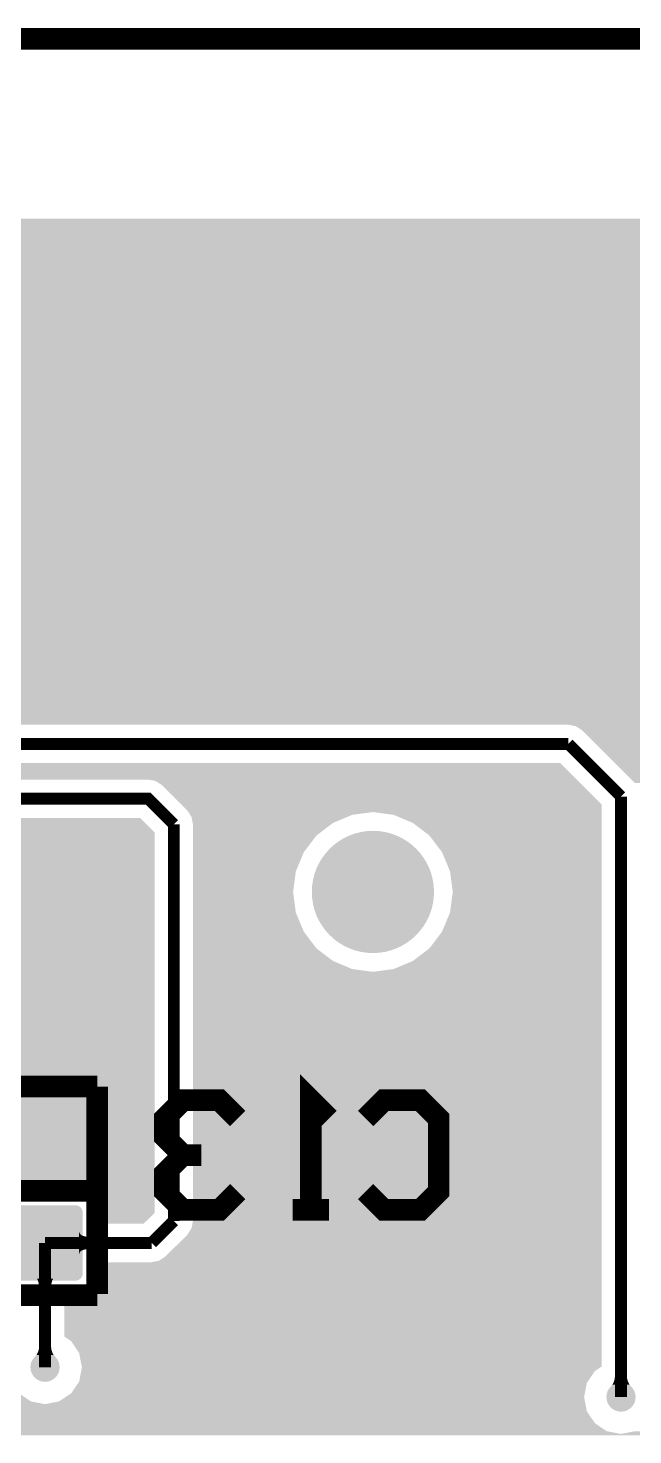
# Model space of a CAD drawing. Header units: millimetres. Extents: x -0.01 to 2.37, y -0.01 to 1.58.
# Drawn here: x 1.588 to 1.919, y 0.811 to 1.581 of the extents above; entities that cross this region are included whole.
import ezdxf

# ---------------------------------------------------------------- set-up
doc = ezdxf.new("R2010")
doc.units = ezdxf.units.MM
doc.layers.get('0').update_dxf_attribs({"linetype": 'CONTINUOUS', "lineweight": 0})
for name, color, linetype, lineweight in [('PCB_KUR_GBL', 10, 'CONTINUOUS', 0), ('PCB_KUR_GBO', 96, 'CONTINUOUS', 0), ('PCB_KUR_GBP', 170, 'CONTINUOUS', 0), ('PCB_KUR_GBS', 176, 'CONTINUOUS', 0), ('PCB_KUR_GKO', 130, 'CONTINUOUS', 0), ('PCB_KUR_TXT', 254, 'CONTINUOUS', 0)]:
    doc.layers.add(name, color=color, linetype=linetype, lineweight=lineweight)

# ---------------------------------------------------------------- blocks, each defined once
blk = doc.blocks.new('CUSTOM_13')
for points in [[(-0.0187, -0.01685), (-0.0187, 0.01685), (0.0187, -0.01685), (0.0187, 0.01685)], [(-0.01865, 0.01685), (-0.0186, 0.01721), (0.01865, 0.01685), (0.01852, 0.01721)], [(-0.0186, 0.01721), (-0.01813, 0.01797), (0.01852, 0.01721), (0.01823, 0.01797)], [(-0.01813, 0.01797), (-0.01797, 0.01823), (0.01823, 0.01797), (0.01782, 0.01823)], [(-0.01797, 0.01823), (-0.01697, 0.0186), (0.01782, 0.01823), (0.01721, 0.0186)], [(-0.01697, 0.0186), (-0.01685, 0.01865), (0.01721, 0.0186), (0.01685, 0.01865)], [(-0.01685, 0.01865), (-0.01685, 0.0187), (0.01685, 0.01865), (0.01685, 0.0187)], [(-0.01852, -0.01721), (-0.01865, -0.01685), (0.0186, -0.01721), (0.01865, -0.01685)], [(-0.01823, -0.01797), (-0.01852, -0.01721), (0.01813, -0.01797), (0.0186, -0.01721)], [(-0.01782, -0.01823), (-0.01823, -0.01797), (0.01797, -0.01823), (0.01813, -0.01797)], [(-0.01721, -0.0186), (-0.01782, -0.01823), (0.01697, -0.0186), (0.01797, -0.01823)], [(-0.01685, -0.01865), (-0.01721, -0.0186), (0.01685, -0.01865), (0.01697, -0.0186)], [(-0.01685, -0.0187), (-0.01685, -0.01865), (0.01685, -0.0187), (0.01685, -0.01865)]]:
    blk.add_solid(points)
blk = doc.blocks.new('ROUND_10')
h = blk.add_hatch(color=256)
edge = h.paths.add_edge_path(flags=0)
edge.add_arc((0, 0), 0.0315, 0, 360)
blk = doc.blocks.new('SQUARE_15')
blk.add_solid([(0.0315, 0.0315), (0.0315, -0.0315), (-0.0315, 0.0315), (-0.0315, -0.0315)])
blk = doc.blocks.new('ROUND_16')
h = blk.add_hatch(color=256)
edge = h.paths.add_edge_path(flags=0)
edge.add_arc((0, 0), 0.008, 0, 360)
blk = doc.blocks.new('CUSTOM_30')
for points in [[(-0.02065, 0.01685), (-0.02058, 0.01751), (0.02065, 0.01685), (0.02049, 0.01751)], [(-0.02065, 0.0168), (-0.02065, 0.01685), (0.02065, 0.0168), (0.02065, 0.01685)], [(-0.02065, -0.0168), (-0.02065, 0.0168), (0.02065, -0.0168), (0.02065, 0.0168)], [(-0.02058, 0.01751), (-0.02013, 0.01854), (0.02049, 0.01751), (0.02023, 0.01854)], [(-0.02013, 0.01854), (-0.01988, 0.0191), (0.02023, 0.01854), (0.01976, 0.0191)], [(-0.01988, 0.0191), (-0.01896, 0.01987), (0.01976, 0.0191), (0.0191, 0.01987)], [(-0.01896, 0.01987), (-0.01854, 0.02022), (0.0191, 0.01987), (0.01831, 0.02022)], [(-0.01854, 0.02022), (-0.01711, 0.02057), (0.01831, 0.02022), (0.01751, 0.02057)], [(-0.01711, 0.02057), (-0.01685, 0.02064), (0.01751, 0.02057), (0.01685, 0.02064)], [(-0.01685, 0.02064), (-0.01685, 0.02065), (0.01685, 0.02064), (0.01685, 0.02065)], [(-0.02065, -0.01685), (-0.02065, -0.0168), (0.02065, -0.01685), (0.02065, -0.0168)], [(-0.02049, -0.01751), (-0.02065, -0.01685), (0.02058, -0.01751), (0.02065, -0.01685)], [(-0.02023, -0.01854), (-0.02049, -0.01751), (0.02013, -0.01854), (0.02058, -0.01751)], [(-0.01976, -0.0191), (-0.02023, -0.01854), (0.01988, -0.0191), (0.02013, -0.01854)], [(-0.0191, -0.01987), (-0.01976, -0.0191), (0.01896, -0.01987), (0.01988, -0.0191)], [(-0.01831, -0.02022), (-0.0191, -0.01987), (0.01854, -0.02022), (0.01896, -0.01987)], [(-0.01751, -0.02057), (-0.01831, -0.02022), (0.01711, -0.02057), (0.01854, -0.02022)], [(-0.01685, -0.02064), (-0.01751, -0.02057), (0.01685, -0.02064), (0.01711, -0.02057)], [(-0.01685, -0.02065), (-0.01685, -0.02064), (0.01685, -0.02065), (0.01685, -0.02064)]]:
    blk.add_solid(points)
blk = doc.blocks.new('ROUND_23')
h = blk.add_hatch(color=256)
edge = h.paths.add_edge_path(flags=0)
edge.add_arc((0, 0), 0.03345, 0, 360)
blk = doc.blocks.new('SQUARE_26')
blk.add_solid([(0.03345, 0.03345), (0.03345, -0.03345), (-0.03345, 0.03345), (-0.03345, -0.03345)])
blk = doc.blocks.new('ROUND_8')
h = blk.add_hatch(color=256)
edge = h.paths.add_edge_path(flags=0)
edge.add_arc((0, 0), 0.005, 0, 360)
blk = doc.blocks.new('ROUND_12')
h = blk.add_hatch(color=256)
edge = h.paths.add_edge_path(flags=0)
edge.add_arc((0, 0), 0.0197, 0, 360)

msp = doc.modelspace()

# ---------------------------------------------------------------- linework, layer by layer
at = {"layer": 'PCB_KUR_GBL', "lineweight": 211, "const_width": 0.0065}
for points in [[(1.136, 1.189), (1.884, 1.189)], [(1.884, 1.189), (1.9128, 1.1602)], [(1.9128, 0.8316), (1.9128, 1.1602)], [(1.157, 1.159), (1.654, 1.159), (1.668, 1.145)], [(1.668, 0.928), (1.668, 1.145)], [(1.6559, 0.9159), (1.668, 0.928)], [(1.5975, 0.9159), (1.6559, 0.9159)], [(1.5975, 0.8479), (1.5975, 0.9159)]]:
    msp.add_lwpolyline(points, dxfattribs=at)
at = {"layer": 'PCB_KUR_GBL'}
for points in [[(0.1693, 1.4694), (0.1693, 1.4764), (2.19325, 1.4694), (2.1926, 1.4764)], [(0.1693, 1.4764), (0.582, 1.4764), (2.1926, 1.4764), (0.582, 1.4764)], [(0.16794, 1.4625), (0.1693, 1.4694), (2.1939, 1.4625), (2.19325, 1.4694)], [(0.16384, 1.4491), (0.1666, 1.4557), (2.198, 1.4491), (2.19598, 1.4557)], [(0.1666, 1.4557), (0.16794, 1.4625), (2.19598, 1.4557), (2.1939, 1.4625)], [(0.1612, 1.4428), (0.16384, 1.4491), (2.20138, 1.4428), (2.198, 1.4491)], [(0.15722, 1.4368), (0.1612, 1.4428), (2.2046, 1.4368), (2.20138, 1.4428)], [(0.1535, 1.4312), (0.15722, 1.4368), (2.20916, 1.4312), (2.2046, 1.4368)], [(0.1436, 1.4213), (0.1483, 1.426), (2.21917, 1.4213), (2.2134, 1.426)], [(0.1483, 1.426), (0.1535, 1.4312), (2.2134, 1.426), (2.20916, 1.4312)], [(0.132, 1.4136), (0.13742, 1.4172), (2.23091, 1.4136), (2.2242, 1.4172)], [(0.13742, 1.4172), (0.1436, 1.4213), (2.2242, 1.4172), (2.21917, 1.4213)], [(0.1191, 1.4082), (0.12483, 1.4106), (2.24434, 1.4082), (2.2365, 1.4106)], [(0.12483, 1.4106), (0.132, 1.4136), (2.2365, 1.4106), (2.23091, 1.4136)], [(0.0984, 1.4052), (0.0984, 1.4055), (2.2638, 1.4052), (2.26059, 1.4055)], [(0.0984, 1.3128), (0.0984, 1.4052), (2.2638, 1.3128), (2.2638, 1.4052)], [(0.1054, 1.4055), (0.11047, 1.4065), (2.26059, 1.4055), (2.2499, 1.4065)], [(0.11047, 1.4065), (0.1191, 1.4082), (2.2499, 1.4065), (2.24434, 1.4082)], [(0.5502, 1.3098), (0.5429, 1.3128), (2.2638, 1.3098), (2.2638, 1.3128)], [(0.553, 1.307), (0.5502, 1.3098), (2.2638, 1.307), (2.2638, 1.3098)], [(0.582, 1.3062), (0.582, 1.307), (2.2638, 1.3062), (2.2638, 1.307)], [(1.2761, 1.3052), (1.271, 1.3062), (2.2638, 1.3052), (2.2638, 1.3062)], [(1.2804, 1.3024), (1.2761, 1.3052), (2.2638, 1.3024), (2.2638, 1.3052)], [(1.3166, 1.2662), (1.2804, 1.3024), (2.2638, 1.2662), (2.2638, 1.3024)], [(1.3257, 1.2647), (1.318, 1.2662), (2.2638, 1.2647), (2.2638, 1.2662)], [(1.3323, 1.2603), (1.3257, 1.2647), (2.2638, 1.2603), (2.2638, 1.2647)], [(1.3367, 1.2537), (1.3323, 1.2603), (2.2638, 1.2537), (2.2638, 1.2603)], [(1.3382, 1.246), (1.3367, 1.2537), (2.2638, 1.246), (2.2638, 1.2537)], [(1.3367, 1.2383), (1.3382, 1.246), (2.2638, 1.2383), (2.2638, 1.246)], [(1.3257, 1.2273), (1.3323, 1.2317), (2.2638, 1.2273), (2.2638, 1.2317)], [(1.3323, 1.2317), (1.3367, 1.2383), (2.2638, 1.2317), (2.2638, 1.2383)], [(0.0984, 1.1995), (0.0984, 1.2258), (2.2638, 1.1995), (2.2638, 1.2258)], [(1.318, 1.2258), (1.3257, 1.2273), (2.2638, 1.2258), (2.2638, 1.2273)], [(0.0984, 1.1995), (0.0984, 1.1995), (1.136, 1.1995), (1.884, 1.1995)], [(1.888, 1.1987), (1.884, 1.1995), (2.2638, 1.1987), (2.2638, 1.1995)], [(1.8915, 1.1965), (1.888, 1.1987), (2.2638, 1.1965), (2.2638, 1.1987)], [(1.9202, 1.1677), (1.8915, 1.1965), (2.2638, 1.1677), (2.2638, 1.1965)], [(1.1313, 1.1695), (1.1403, 1.1785), (1.8886, 1.1695), (1.8796, 1.1785)], [(1.1313, 1.1695), (1.1313, 1.1695), (1.157, 1.1695), (1.654, 1.1695)], [(1.658, 1.1687), (1.654, 1.1695), (1.8894, 1.1687), (1.8886, 1.1695)], [(1.6615, 1.1665), (1.658, 1.1687), (1.8916, 1.1665), (1.8894, 1.1687)], [(1.6721, 1.1559), (1.6615, 1.1665), (1.9022, 1.1559), (1.8916, 1.1665)], [(1.6755, 1.1525), (1.6721, 1.1559), (1.9022, 1.1525), (1.9022, 1.1559)], [(1.4909, 1.1435), (1.4925, 1.1485), (1.6546, 1.1435), (1.6496, 1.1485)], [(1.676, 1.1517), (1.6755, 1.1525), (1.9022, 1.1517), (1.9022, 1.1525)], [(1.67695, 1.1502), (1.676, 1.1517), (1.7657, 1.1502), (1.777, 1.1517)], [(1.6777, 1.149), (1.67695, 1.1502), (1.76284, 1.149), (1.7657, 1.1502)], [(1.67834, 1.1458), (1.6777, 1.149), (1.7552, 1.1458), (1.76284, 1.149)], [(1.7883, 1.1502), (1.777, 1.1517), (1.9022, 1.1502), (1.9022, 1.1517)], [(1.7988, 1.1458), (1.7883, 1.1502), (1.9022, 1.1458), (1.9022, 1.1502)], [(1.4925, 1.1425), (1.4909, 1.1435), (1.6556, 1.1425), (1.6546, 1.1435)], [(1.4944, 1.1406), (1.4925, 1.1425), (1.6575, 1.1406), (1.6556, 1.1425)], [(1.5395, 1.0955), (1.4944, 1.1406), (1.6575, 1.0955), (1.6575, 1.1406)], [(1.6785, 1.145), (1.67834, 1.1458), (1.75415, 1.145), (1.7552, 1.1458)], [(1.6785, 1.1389), (1.6785, 1.145), (1.7461, 1.1389), (1.75415, 1.145)], [(1.8079, 1.1389), (1.7988, 1.1458), (1.9022, 1.1389), (1.9022, 1.1458)], [(1.6785, 1.1298), (1.6785, 1.1389), (1.7392, 1.1298), (1.7461, 1.1389)], [(1.8148, 1.1298), (1.8079, 1.1389), (1.9022, 1.1298), (1.9022, 1.1389)], [(1.6785, 1.1193), (1.6785, 1.1298), (1.7348, 1.1193), (1.7392, 1.1298)], [(1.8192, 1.1193), (1.8148, 1.1298), (1.9022, 1.1193), (1.9022, 1.1298)], [(1.6785, 1.108), (1.6785, 1.1193), (1.7333, 1.108), (1.7348, 1.1193)], [(1.8207, 1.108), (1.8192, 1.1193), (1.9022, 1.108), (1.9022, 1.1193)], [(1.6785, 1.0967), (1.6785, 1.108), (1.7348, 1.0967), (1.7333, 1.108)], [(1.8192, 1.0967), (1.8207, 1.108), (1.9022, 1.0967), (1.9022, 1.108)], [(1.5417, 1.092), (1.5395, 1.0955), (1.6575, 1.092), (1.6575, 1.0955)], [(1.6785, 1.0862), (1.6785, 1.0967), (1.7392, 1.0862), (1.7348, 1.0967)], [(1.8148, 1.0862), (1.8192, 1.0967), (1.9022, 1.0862), (1.9022, 1.0967)], [(1.5425, 1.088), (1.5417, 1.092), (1.6575, 1.088), (1.6575, 1.092)], [(1.5425, 0.9985), (1.5425, 1.088), (1.6575, 0.9985), (1.6575, 1.088)], [(1.6785, 1.0771), (1.6785, 1.0862), (1.7461, 1.0771), (1.7392, 1.0862)], [(1.8079, 1.0771), (1.8148, 1.0862), (1.9022, 1.0771), (1.9022, 1.0862)], [(1.6785, 1.0702), (1.6785, 1.0771), (1.7552, 1.0702), (1.7461, 1.0771)], [(1.6785, 1.0658), (1.6785, 1.0702), (1.7657, 1.0658), (1.7552, 1.0702)], [(1.7883, 1.0658), (1.7988, 1.0702), (1.9022, 1.0658), (1.9022, 1.0702)], [(1.7988, 1.0702), (1.8079, 1.0771), (1.9022, 1.0702), (1.9022, 1.0771)], [(1.6785, 1.0643), (1.6785, 1.0658), (1.777, 1.0643), (1.7657, 1.0658)], [(1.6785, 0.928), (1.6785, 1.0643), (1.9022, 0.928), (1.9022, 1.0643)], [(1.777, 1.0643), (1.7883, 1.0658), (1.9022, 1.0643), (1.9022, 1.0658)], [(1.5395, 0.9911), (1.5417, 0.9945), (1.6575, 0.9911), (1.6575, 0.9945)], [(1.5417, 0.9945), (1.5425, 0.9985), (1.6575, 0.9945), (1.6575, 0.9985)], [(1.5011, 0.9527), (1.5395, 0.9911), (1.6575, 0.9527), (1.6575, 0.9911)], [(1.502, 0.9483), (1.5011, 0.9527), (1.6575, 0.9483), (1.6575, 0.9527)], [(1.50167, 0.9467), (1.502, 0.9483), (1.6575, 0.9467), (1.6575, 0.9483)], [(1.50167, 0.9467), (1.50167, 0.9467), (1.5807, 0.9467), (1.6143, 0.9467)], [(1.6197, 0.9456), (1.6143, 0.9467), (1.6575, 0.9456), (1.6575, 0.9467)], [(1.6242, 0.9426), (1.6197, 0.9456), (1.6575, 0.9426), (1.6575, 0.9456)], [(1.6272, 0.9381), (1.6242, 0.9426), (1.6575, 0.9381), (1.6575, 0.9426)], [(1.6283, 0.9327), (1.6272, 0.9381), (1.6575, 0.9327), (1.6575, 0.9381)], [(1.6283, 0.9324), (1.6283, 0.9327), (1.6575, 0.9324), (1.6575, 0.9327)], [(1.6283, 0.9265), (1.6283, 0.9324), (1.6515, 0.9265), (1.6575, 0.9324)], [(1.6755, 0.9205), (1.6777, 0.924), (1.9022, 0.9205), (1.9022, 0.924)], [(1.6777, 0.924), (1.6785, 0.928), (1.9022, 0.924), (1.9022, 0.928)], [(1.6161, 0.9218), (1.6161, 0.92238), (1.6162, 0.9218), (1.6161, 0.92238)], [(1.6161, 0.9212), (1.6161, 0.9218), (1.6164, 0.9212), (1.6162, 0.9218)], [(1.6161, 0.9208), (1.6161, 0.9212), (1.6167, 0.9208), (1.6164, 0.9212)], [(1.6161, 0.9203), (1.6161, 0.9208), (1.6172, 0.9203), (1.6167, 0.9208)], [(1.6161, 0.92), (1.6161, 0.9203), (1.6178, 0.92), (1.6172, 0.9203)], [(1.6161, 0.9197), (1.6161, 0.92), (1.6185, 0.9197), (1.6178, 0.92)], [(1.6161, 0.9195), (1.6161, 0.9197), (1.6194, 0.9195), (1.6185, 0.9197)], [(1.6161, 0.9193), (1.6161, 0.9195), (1.6204, 0.9193), (1.6194, 0.9195)], [(1.6161, 0.9192), (1.6161, 0.9193), (1.6215, 0.9192), (1.6204, 0.9193)], [(1.6161, 0.9127), (1.6161, 0.9192), (1.6227, 0.9127), (1.6227, 0.9192)], [(1.6161, 0.9192), (1.6161, 0.9192), (1.6227, 0.9192), (1.6215, 0.9192)], [(1.6634, 0.9085), (1.6755, 0.9205), (1.9022, 0.9085), (1.9022, 0.9205)], [(1.6161, 0.9126), (1.6161, 0.9127), (1.6215, 0.9126), (1.6227, 0.9127)], [(1.6161, 0.9125), (1.6161, 0.9126), (1.6204, 0.9125), (1.6215, 0.9126)], [(1.6161, 0.9124), (1.6161, 0.9125), (1.6194, 0.9124), (1.6204, 0.9125)], [(1.6161, 0.9121), (1.6161, 0.9124), (1.6185, 0.9121), (1.6194, 0.9124)], [(1.6161, 0.9119), (1.6161, 0.9121), (1.6178, 0.9119), (1.6185, 0.9121)], [(1.6161, 0.9115), (1.6161, 0.9119), (1.6172, 0.9115), (1.6178, 0.9119)], [(1.6161, 0.9111), (1.6161, 0.9115), (1.6167, 0.9111), (1.6172, 0.9115)], [(1.6161, 0.9106), (1.6161, 0.9111), (1.6164, 0.9106), (1.6167, 0.9111)], [(1.6161, 0.91), (1.6161, 0.9106), (1.6162, 0.91), (1.6164, 0.9106)], [(1.6161, 0.90942), (1.6161, 0.91), (1.6161, 0.90942), (1.6162, 0.91)], [(1.6599, 0.9062), (1.6634, 0.9085), (1.9022, 0.9062), (1.9022, 0.9085)], [(1.6283, 0.8991), (1.6283, 0.9054), (1.9022, 0.8991), (1.9022, 0.9054)], [(1.6559, 0.9054), (1.6599, 0.9062), (1.9022, 0.9054), (1.9022, 0.9062)], [(1.5916, 0.8972), (1.59102, 0.8973), (1.6034, 0.8972), (1.60398, 0.8973)], [(1.5922, 0.897), (1.5916, 0.8972), (1.6028, 0.897), (1.6034, 0.8972)], [(1.5927, 0.8967), (1.5922, 0.897), (1.6024, 0.8967), (1.6028, 0.897)], [(1.5931, 0.8963), (1.5927, 0.8967), (1.6019, 0.8963), (1.6024, 0.8967)], [(1.5935, 0.8957), (1.5931, 0.8963), (1.6016, 0.8957), (1.6019, 0.8963)], [(1.5937, 0.8949), (1.5935, 0.8957), (1.6013, 0.8949), (1.6016, 0.8957)], [(1.594, 0.8941), (1.5937, 0.8949), (1.6011, 0.8941), (1.6013, 0.8949)], [(1.5941, 0.8931), (1.594, 0.8941), (1.6009, 0.8931), (1.6011, 0.8941)], [(1.5942, 0.8919), (1.5941, 0.8931), (1.6008, 0.8919), (1.6009, 0.8931)], [(1.6242, 0.8892), (1.6272, 0.8937), (1.9022, 0.8892), (1.9022, 0.8937)], [(1.6272, 0.8937), (1.6283, 0.8991), (1.9022, 0.8937), (1.9022, 0.8991)], [(1.5943, 0.8907), (1.5942, 0.8919), (1.6008, 0.8907), (1.6008, 0.8919)], [(1.6143, 0.8851), (1.6197, 0.8862), (1.9022, 0.8851), (1.9022, 0.8862)], [(1.6197, 0.8862), (1.6242, 0.8892), (1.9022, 0.8862), (1.9022, 0.8892)], [(1.6081, 0.8647), (1.6081, 0.8851), (1.9022, 0.8647), (1.9022, 0.8851)], [(1.6118, 0.8622), (1.6081, 0.8647), (1.9022, 0.8622), (1.9022, 0.8647)], [(1.6162, 0.8556), (1.6118, 0.8622), (1.9022, 0.8556), (1.9022, 0.8622)], [(1.5924, 0.8541), (1.5928, 0.8546), (1.6027, 0.8541), (1.6023, 0.8546)], [(1.5928, 0.8546), (1.5931, 0.8551), (1.6023, 0.8546), (1.6019, 0.8551)], [(1.5931, 0.8551), (1.5934, 0.8557), (1.6019, 0.8551), (1.6016, 0.8557)], [(1.5934, 0.8557), (1.5937, 0.8563), (1.6016, 0.8557), (1.6014, 0.8563)], [(1.5937, 0.8563), (1.5939, 0.857), (1.6014, 0.8563), (1.6011, 0.857)], [(1.5939, 0.857), (1.5941, 0.8577), (1.6011, 0.857), (1.601, 0.8577)], [(1.5941, 0.8577), (1.5942, 0.8584), (1.601, 0.8577), (1.6009, 0.8584)], [(1.5942, 0.8592), (1.5943, 0.86), (1.6008, 0.8592), (1.6008, 0.86)], [(1.5942, 0.8584), (1.5942, 0.8592), (1.6009, 0.8584), (1.6008, 0.8592)], [(1.61762, 0.8483), (1.6162, 0.8556), (1.9022, 0.8483), (1.9022, 0.8556)], [(1.5919, 0.8536), (1.5924, 0.8541), (1.6031, 0.8536), (1.6027, 0.8541)], [(1.5919, 0.8536), (1.5919, 0.8536), (1.5919, 0.8536), (1.6031, 0.8536)], [(1.6173, 0.8458), (1.6177, 0.8479), (1.8985, 0.8458), (1.90161, 0.8479)], [(1.6177, 0.8479), (1.61762, 0.8483), (1.90161, 0.8479), (1.9022, 0.8483)], [(1.6118, 0.8336), (1.61566, 0.8393), (1.89299, 0.8336), (1.8941, 0.8393)], [(1.61566, 0.8393), (1.6162, 0.8401), (1.8941, 0.8393), (1.89464, 0.8401)], [(1.6162, 0.8401), (1.6173, 0.8458), (1.89464, 0.8401), (1.8985, 0.8458)], [(1.9084, 0.8388), (1.9087, 0.8394), (1.9172, 0.8388), (1.9169, 0.8394)], [(1.9087, 0.8394), (1.9089, 0.84), (1.9169, 0.8394), (1.9166, 0.84)], [(1.9089, 0.84), (1.9091, 0.8407), (1.9166, 0.84), (1.9164, 0.8407)], [(1.9091, 0.8407), (1.9093, 0.8414), (1.9164, 0.8407), (1.9162, 0.8414)], [(1.9093, 0.8414), (1.9094, 0.8421), (1.9162, 0.8414), (1.9161, 0.8421)], [(1.9094, 0.8421), (1.9095, 0.8429), (1.9161, 0.8421), (1.916, 0.8429)], [(1.9095, 0.8429), (1.9095, 0.8437), (1.916, 0.8429), (1.916, 0.8437)], [(1.1195, 0.8292), (1.1195, 0.8336), (1.5898, 0.8292), (1.5832, 0.8336)], [(1.6052, 0.8292), (1.6088, 0.8316), (1.89306, 0.8292), (1.8926, 0.8316)], [(1.6088, 0.8316), (1.6118, 0.8336), (1.8926, 0.8316), (1.89299, 0.8336)], [(1.9072, 0.8373), (1.9076, 0.8378), (1.9184, 0.8373), (1.9179, 0.8378)], [(1.9072, 0.8373), (1.9072, 0.8373), (1.9072, 0.8373), (1.9184, 0.8373)], [(1.9076, 0.8378), (1.908, 0.8383), (1.9179, 0.8378), (1.9175, 0.8383)], [(1.908, 0.8383), (1.9084, 0.8388), (1.9175, 0.8383), (1.9172, 0.8388)], [(1.1195, 0.8277), (1.1195, 0.8292), (1.5975, 0.8277), (1.5898, 0.8292)], [(1.1195, 0.8238), (1.1195, 0.8277), (1.8941, 0.8238), (1.89335, 0.8277)], [(1.1195, 0.8173), (1.1195, 0.8238), (1.8985, 0.8173), (1.8941, 0.8238)], [(1.5975, 0.8277), (1.6052, 0.8292), (1.89335, 0.8277), (1.89306, 0.8292)], [(1.1195, 0.8129), (1.1195, 0.8173), (1.905, 0.8129), (1.8985, 0.8173)], [(1.1195, 0.8114), (1.1195, 0.8129), (1.9128, 0.8114), (1.905, 0.8129)], [(1.1195, 0.8107), (1.1195, 0.8114), (2.2638, 0.8107), (2.2638, 0.8114)], [(1.9128, 0.8114), (1.9205, 0.8129), (2.2638, 0.8114), (2.2638, 0.8129)]]:
    msp.add_solid(points, dxfattribs=at)
at = {"layer": 'PCB_KUR_GBO', "lineweight": 211, "const_width": 0.0118}
for points in [[(1.569, 1.0015), (1.6261, 1.0015)], [(1.6261, 0.888), (1.6261, 1.0015)], [(1.753, 0.934), (1.733, 0.934), (1.743, 0.934), (1.743, 0.994), (1.753, 0.984)], [(1.703, 0.984), (1.693, 0.994), (1.673, 0.994), (1.663, 0.984), (1.663, 0.974), (1.673, 0.964), (1.683, 0.964), (1.673, 0.964), (1.663, 0.954), (1.663, 0.944), (1.673, 0.934), (1.693, 0.934), (1.703, 0.944)], [(1.773, 0.984), (1.783, 0.994), (1.803, 0.994), (1.813, 0.984), (1.813, 0.944), (1.803, 0.934), (1.783, 0.934), (1.773, 0.944)], [(1.569, 0.9445), (1.6261, 0.9445)], [(1.569, 0.8874), (1.6261, 0.8874)]]:
    msp.add_lwpolyline(points, dxfattribs=at)
at = {"layer": 'PCB_KUR_GKO', "lineweight": 211, "const_width": 0.0118}
msp.add_lwpolyline([(0, 0), (0, 1.5748), (2.3622, 1.5748)], dxfattribs=at)

# ---------------------------------------------------------------- block references
at = {"layer": 'PCB_KUR_GBL'}
for name, p in [('SQUARE_15', (1.777, 1.408)), ('ROUND_10', (1.777, 1.108)), ('CUSTOM_13', (1.5975, 0.973)), ('CUSTOM_13', (1.5975, 0.9159)), ('ROUND_16', (1.5975, 0.8479)), ('ROUND_16', (1.9128, 0.8316))]:
    msp.add_blockref(name, p, dxfattribs=at)
at = {"layer": 'PCB_KUR_GBP'}
for p in [(1.5975, 0.973), (1.5975, 0.9159)]:
    msp.add_blockref('CUSTOM_13', p, dxfattribs=at)
at = {"layer": 'PCB_KUR_GBS'}
for name, p in [('SQUARE_26', (1.777, 1.408)), ('ROUND_23', (1.777, 1.108)), ('CUSTOM_30', (1.5975, 0.973)), ('CUSTOM_30', (1.5975, 0.9159))]:
    msp.add_blockref(name, p, dxfattribs=at)
at = {"layer": 'PCB_KUR_TXT'}
for name, p in [('ROUND_12', (1.777, 1.408)), ('ROUND_12', (1.777, 1.108)), ('ROUND_8', (1.5975, 0.8479)), ('ROUND_8', (1.9128, 0.8316))]:
    msp.add_blockref(name, p, dxfattribs=at)

doc.saveas('drawing.dxf')
